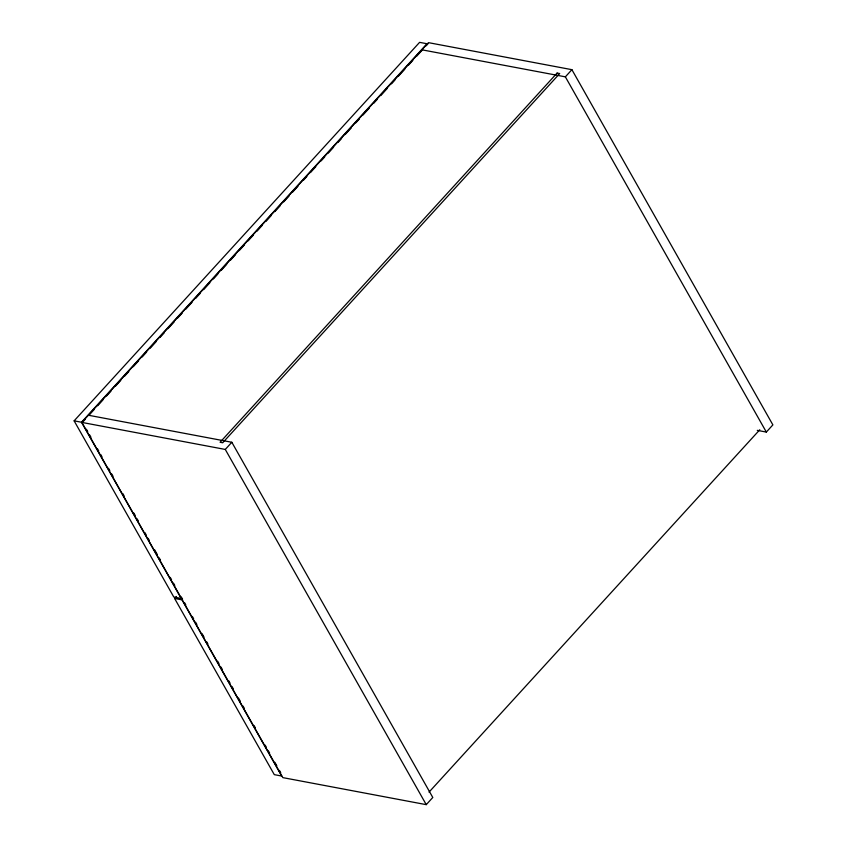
<?xml version="1.0" encoding="UTF-8"?>
<svg xmlns="http://www.w3.org/2000/svg" width="847" height="847" viewBox="0 0 847 847"><rect width="100%" height="100%" fill="white"/><g stroke="black" fill="none" stroke-linecap="round" stroke-linejoin="round"><path stroke-width="1.27" d="M74.123 420.843L419.593 42.35L426.983 43.748L81.513 422.24L74.123 420.843L173.804 597.029L181.194 598.427L81.513 422.24M88.384 415.231L231.824 442.261L432.796 797.472L426.253 804.65L282.813 777.62L81.841 422.409L428.466 42.646L571.905 69.676L772.877 424.887L766.334 432.065L757.282 430.361M82.498 422.314L85.166 419.392M88.723 415.485L94.07 409.63M97.627 405.734L102.974 399.879M106.531 395.973L110.989 391.102M115.436 386.221L120.782 380.367M124.34 376.47L128.797 371.589M133.244 366.709L138.59 360.854M142.148 356.958L146.605 352.077M150.163 348.181L156.399 341.352M159.956 337.445L164.413 332.564M167.971 328.668L174.207 321.839M177.764 317.932L182.221 313.062M185.779 309.155L192.015 302.326M195.572 298.43L200.03 293.549M203.587 289.642L209.823 282.813M213.38 278.917L217.838 274.036M221.395 270.14L226.731 264.285M230.299 260.378L235.635 254.534M239.203 250.627L244.539 244.772M248.107 240.876L253.444 235.021M257.012 231.115L262.348 225.26M265.916 221.363L271.252 215.509M274.82 211.602L280.156 205.757M283.724 201.851L289.06 195.996M292.628 192.1L297.964 186.245M303.311 180.39L306.868 176.494M310.436 172.587L315.772 166.732M321.119 160.877L324.676 156.981M328.244 153.074L333.58 147.219M338.038 142.349L341.595 138.442M345.163 134.546L351.389 127.717M355.846 122.836L359.403 118.929M362.971 115.033L369.197 108.204M373.654 103.323L377.211 99.427M380.769 95.52L387.005 88.691M391.462 83.811L395.02 79.914M398.577 76.008L404.813 69.179M408.381 65.283L412.828 60.402M416.385 56.505L422.621 49.677M426.189 45.77L427.968 43.822M81.841 422.409L225.281 449.439L231.824 442.261M421.922 49.814L565.362 76.844L571.905 69.676M174.609 598.458L181.999 599.845L281.68 776.032L274.29 774.645L174.609 598.458L176.388 596.5M429.027 792.125L759.78 429.747M565.362 76.844L766.334 432.065M225.281 449.439L426.253 804.65M86.394 429.207L87.696 431.504M89.644 434.956L90.947 437.253M97.437 448.741L98.739 451.028M100.687 454.479L101.989 456.777M108.49 468.264L109.792 470.561M111.74 474.002L113.043 476.3M122.783 493.536L124.086 495.834M133.837 513.06L135.139 515.357M137.087 518.809L138.379 521.106M144.879 532.594L146.182 534.891M148.13 538.332L149.432 540.63M154.63 549.819L157.235 554.414M159.183 557.855L160.485 560.153M170.226 577.389L171.528 579.687M173.476 583.128L174.778 585.425M181.279 596.913L182.581 599.21M184.53 602.662L185.821 604.959M192.322 616.447L193.624 618.744M195.572 622.185L196.875 624.483M202.073 633.672L204.021 637.124M206.626 641.719L207.917 644.016M217.668 661.242L218.971 663.54M220.919 666.981L222.221 669.278M228.722 680.766L230.024 683.063M231.972 686.515L233.264 688.812M238.462 698.002L240.421 701.443M243.015 706.038L244.317 708.336M254.068 725.572L255.36 727.869M265.111 745.095L266.413 747.393M268.361 750.834L269.664 753.131M274.862 762.321L276.81 765.773M279.415 770.368L280.706 772.665M557.093 73.064L220.093 442.272L222.697 442.769L559.698 73.551L557.093 73.064"/></g></svg>
